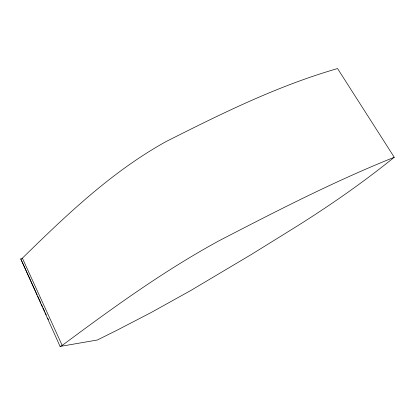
<?xml version="1.0" encoding="UTF-8"?>
<svg xmlns="http://www.w3.org/2000/svg" width="415" height="415" viewBox="0 0 415 415"><rect width="100%" height="100%" fill="white"/><g stroke="black" fill="none" stroke-linecap="round" stroke-linejoin="round"><path stroke-width="0.62" d="M22.379 258.161C66.4 215.053 111.666 171.732 165.938 141.64C221.403 113.653 277.666 85.781 337.561 68.558L394.25 157.264C362.196 183.202 328.239 206.706 293.255 228.509L251.729 254.255L190.516 290.661L150.977 312.604L117.346 330.05L97.354 340.01L60.087 346.442L20.75 258.872L22.379 258.161L62.188 345.425L60.087 346.442M62.188 345.425C112.818 307.831 164.065 270.611 219.597 240.482C276.862 210.856 334.35 181.267 394.25 157.264M20.802 258.981L37.189 294.961M37.724 296.144L40.95 303.22M41.484 304.402L42.558 306.758M43.098 307.94L44.706 311.478M45.245 312.661L46.319 315.016M47.663 317.968L48.467 319.737"/></g></svg>
